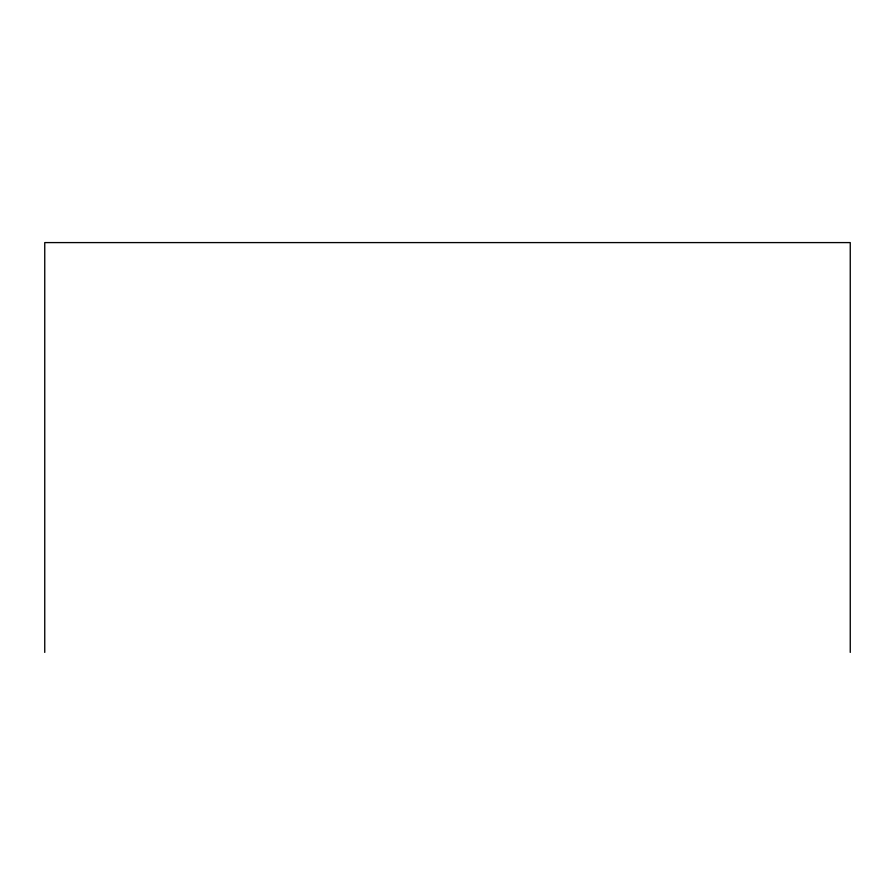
<?xml version="1.0" encoding="UTF-8"?>
<svg xmlns="http://www.w3.org/2000/svg" width="895" height="895" viewBox="0 0 895 895"><rect width="100%" height="100%" fill="white"/><g stroke="black" fill="none" stroke-linecap="round" stroke-linejoin="round"><path stroke-width="1.34" d="M850.25 652.41L850.25 242.59L44.75 242.59L44.75 652.41"/></g></svg>
